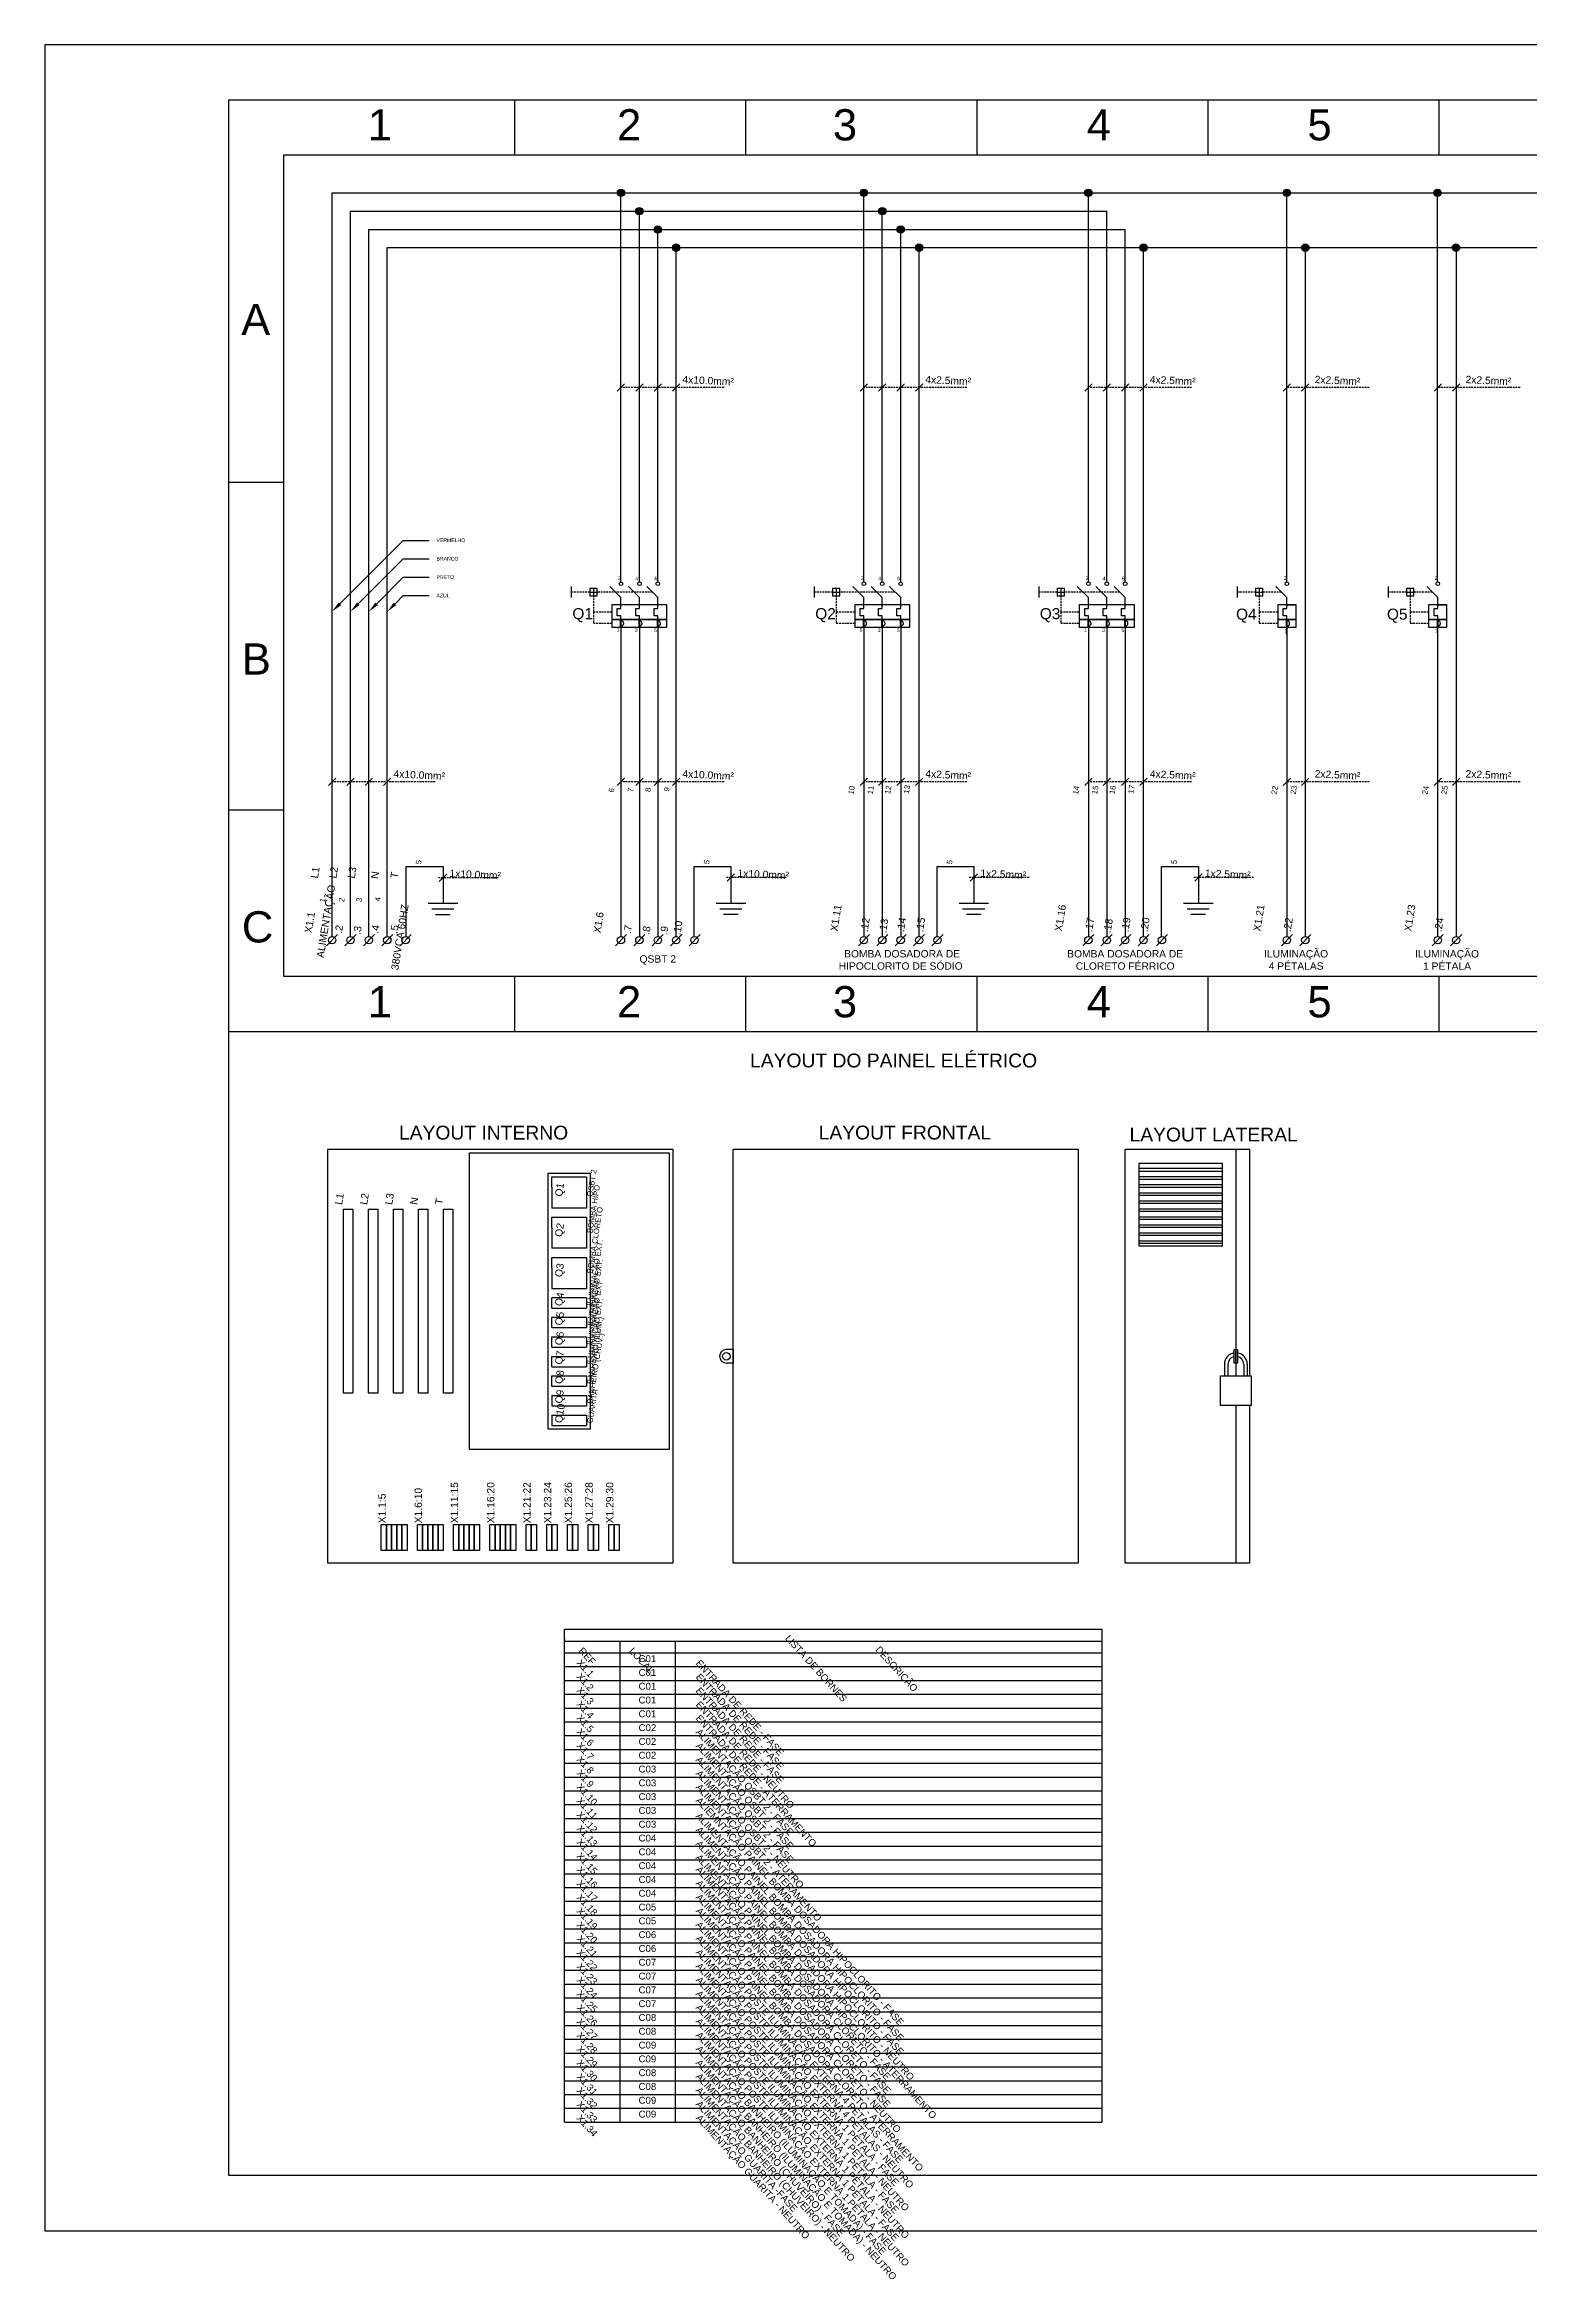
# Model space of a CAD drawing. Header units: millimetres. Extents: x 100 to 940, y 87 to 694.
# Drawn here: x 100 to 503, y 87 to 694 of the extents above; entities that cross this region are included whole.
import ezdxf
from ezdxf import colors
from ezdxf.entities.mleader import LeaderData, LeaderLine
from ezdxf.enums import TextEntityAlignment as Align
from ezdxf.math import Vec2, Vec3

# ---------------------------------------------------------------- set-up
doc = ezdxf.new("R2010")
doc.units = ezdxf.units.MM
doc.linetypes.add('DASHED', pattern=[0.75, 0.5, -0.25])
doc.styles.add('Annotative', font='arial.ttf')
doc.styles.add('Notes', font='arial.ttf', dxfattribs={"height": 3})

msp = doc.modelspace()

# ---------------------------------------------------------------- hatches: boundary and pattern name
h = msp.add_hatch(color=256)
h.dxf.hatch_style = 1
h.paths.add_polyline_path([(257.59, 653.7, 1), (255.59, 653.7, 1)])
h = msp.add_hatch(color=256)
h.dxf.hatch_style = 1
h.paths.add_polyline_path([(262.59, 648.7, 1), (260.59, 648.7, 1)])
h = msp.add_hatch(color=256)
h.dxf.hatch_style = 1
h.paths.add_polyline_path([(323.59, 653.7, 1), (321.59, 653.7, 1)])
h = msp.add_hatch(color=256)
h.dxf.hatch_style = 1
h.paths.add_polyline_path([(328.59, 648.7, 1), (326.59, 648.7, 1)])
h = msp.add_hatch(color=256)
h.dxf.hatch_style = 1
h.paths.add_polyline_path([(384.59, 653.7, 1), (382.59, 653.7, 1)])
h = msp.add_hatch(color=256)
h.dxf.hatch_style = 1
h.paths.add_polyline_path([(438.53, 653.7, 1), (436.53, 653.7, 1)])
h = msp.add_hatch(color=256)
h.dxf.hatch_style = 1
h.paths.add_polyline_path([(479.47, 653.7, 1), (477.47, 653.7, 1)])
h = msp.add_hatch(color=256)
h.dxf.hatch_style = 1
h.paths.add_polyline_path([(267.59, 643.7, 1), (265.59, 643.7, 1)])
h = msp.add_hatch(color=256)
h.dxf.hatch_style = 1
h.paths.add_polyline_path([(333.59, 643.7, 1), (331.59, 643.7, 1)])
h = msp.add_hatch(color=256)
h.dxf.hatch_style = 1
h.paths.add_polyline_path([(272.59, 638.8, 1), (270.59, 638.8, 1)])
h = msp.add_hatch(color=256)
h.dxf.hatch_style = 1
h.paths.add_polyline_path([(338.59, 638.8, 1), (336.59, 638.8, 1)])
h = msp.add_hatch(color=256)
h.dxf.hatch_style = 1
h.paths.add_polyline_path([(399.59, 638.8, 1), (397.59, 638.8, 1)])
h = msp.add_hatch(color=256)
h.dxf.hatch_style = 1
h.paths.add_polyline_path([(443.53, 638.8, 1), (441.53, 638.8, 1)])
h = msp.add_hatch(color=256)
h.dxf.hatch_style = 1
h.paths.add_polyline_path([(484.47, 638.8, 1), (482.47, 638.8, 1)])

# ---------------------------------------------------------------- linework, layer by layer
for p, q in [((227.78, 664), (227.78, 679)), ((290.56, 664), (290.56, 679)), ((353.33, 664), (353.33, 679)), ((416.11, 664), (416.11, 679)), ((478.89, 664), (478.89, 679)), ((178.09, 653.7), (683.53, 653.7)), ((178.09, 451.64), (178.09, 653.7)), ((256.59, 547.96), (256.59, 653.7)), ((322.59, 547.96), (322.59, 653.7)), ((383.59, 547.96), (383.59, 653.7)), ((437.53, 547.96), (437.53, 653.7)), ((478.47, 547.96), (478.47, 653.7)), ((183.09, 648.7), (388.59, 648.7)), ((183.09, 451.64), (183.09, 648.7)), ((188.09, 643.7), (393.59, 643.7)), ((188.09, 451.64), (188.09, 643.7)), ((261.59, 547.96), (261.59, 648.7)), ((266.59, 547.96), (266.59, 643.7)), ((327.59, 547.96), (327.59, 648.7)), ((332.59, 547.96), (332.59, 643.7)), ((388.59, 547.96), (388.59, 648.7)), ((393.59, 547.96), (393.59, 643.7)), ((193.09, 451.64), (193.09, 638.8)), ((193.09, 638.8), (688.53, 638.8)), ((271.59, 451.64), (271.59, 638.8)), ((337.59, 451.64), (337.59, 638.8)), ((398.59, 451.64), (398.59, 638.8)), ((442.53, 638.8), (442.53, 451.64)), ((483.53, 638.8), (483.53, 451.64)), ((257.59, 601.83), (255.59, 599.83)), ((262.59, 601.83), (260.59, 599.83)), ((267.59, 601.83), (265.59, 599.83)), ((272.59, 601.83), (270.59, 599.83)), ((323.59, 601.83), (321.59, 599.83)), ((328.59, 601.83), (326.59, 599.83)), ((333.59, 601.83), (331.59, 599.83)), ((338.59, 601.83), (336.59, 599.83)), ((384.59, 601.83), (382.59, 599.83)), ((389.59, 601.83), (387.59, 599.83)), ((394.59, 601.83), (392.59, 599.83)), ((399.59, 601.83), (397.59, 599.83)), ((438.53, 601.83), (436.53, 599.83)), ((443.53, 601.83), (441.53, 599.83)), ((479.53, 601.83), (477.53, 599.83)), ((484.53, 601.83), (482.53, 599.83)), ((165, 575), (150, 575)), ((243.09, 546.72), (243.09, 543.72)), ((256.59, 543.72), (253.59, 546.72)), ((261.59, 543.72), (258.59, 546.72)), ((266.59, 543.72), (263.59, 546.72)), ((309.09, 546.72), (309.09, 543.72)), ((322.59, 543.72), (319.59, 546.72)), ((327.59, 543.72), (324.59, 546.72)), ((332.59, 543.72), (329.59, 546.72)), ((370.09, 546.72), (370.09, 543.72)), ((383.59, 543.72), (380.59, 546.72)), ((388.59, 543.72), (385.59, 546.72)), ((393.59, 543.72), (390.59, 546.72)), ((424.03, 546.72), (424.03, 543.72)), ((437.53, 543.72), (434.53, 546.72)), ((465.03, 546.72), (465.03, 543.72)), ((478.53, 543.72), (475.53, 546.72)), ((248.09, 545.22), (250.09, 545.22)), ((249.09, 546.22), (249.09, 544.22)), ((255.59, 538.72), (255.59, 540.72)), ((255.59, 540.72), (256.59, 540.71)), ((256.59, 541.72), (256.59, 543.72)), ((256.59, 540.71), (256.59, 541.72)), ((260.59, 538.72), (260.59, 540.72)), ((260.59, 540.72), (261.59, 540.72)), ((261.59, 541.72), (261.59, 543.72)), ((261.59, 540.72), (261.59, 541.72)), ((265.59, 538.72), (265.59, 540.72)), ((265.59, 540.72), (266.59, 540.72)), ((266.59, 541.72), (266.59, 543.72)), ((266.59, 540.72), (266.59, 541.72)), ((314.09, 545.22), (316.09, 545.22)), ((315.09, 546.22), (315.09, 544.22)), ((321.59, 538.72), (321.59, 540.72)), ((321.59, 540.72), (322.59, 540.71)), ((322.59, 541.72), (322.59, 543.72)), ((322.59, 540.71), (322.59, 541.72)), ((326.59, 538.72), (326.59, 540.72)), ((326.59, 540.72), (327.59, 540.72)), ((327.59, 541.72), (327.59, 543.72)), ((327.59, 540.72), (327.59, 541.72)), ((331.59, 538.72), (331.59, 540.72)), ((331.59, 540.72), (332.59, 540.72)), ((332.59, 541.72), (332.59, 543.72)), ((332.59, 540.72), (332.59, 541.72)), ((375.09, 545.22), (377.09, 545.22)), ((376.09, 546.22), (376.09, 544.22)), ((382.59, 538.72), (382.59, 540.72)), ((382.59, 540.72), (383.59, 540.71)), ((383.59, 541.72), (383.59, 543.72)), ((383.59, 540.71), (383.59, 541.72)), ((387.59, 538.72), (387.59, 540.72)), ((387.59, 540.72), (388.59, 540.72)), ((388.59, 541.72), (388.59, 543.72)), ((388.59, 540.72), (388.59, 541.72)), ((392.59, 538.72), (392.59, 540.72)), ((392.59, 540.72), (393.59, 540.72)), ((393.59, 541.72), (393.59, 543.72)), ((393.59, 540.72), (393.59, 541.72)), ((429.03, 545.22), (431.03, 545.22)), ((430.03, 546.22), (430.03, 544.22)), ((436.53, 538.72), (436.53, 540.72)), ((436.53, 540.72), (437.53, 540.71)), ((437.53, 541.72), (437.53, 543.72)), ((437.53, 540.71), (437.53, 541.72)), ((437.53, 541.72), (440.03, 541.72)), ((470.03, 545.22), (472.03, 545.22)), ((471.03, 546.22), (471.03, 544.22)), ((477.53, 538.72), (477.53, 540.72)), ((477.53, 540.72), (478.53, 540.71)), ((478.53, 541.72), (478.53, 543.72)), ((478.53, 540.71), (478.53, 541.72)), ((478.53, 541.72), (481.03, 541.72)), ((256.59, 538.72), (255.59, 538.72)), ((256.59, 537.72), (256.59, 538.72)), ((256.59, 535.72), (256.59, 451.64)), ((261.59, 538.72), (260.59, 538.72)), ((261.59, 537.72), (261.59, 538.72)), ((261.59, 535.72), (261.59, 451.64)), ((266.59, 538.72), (265.59, 538.72)), ((266.59, 537.72), (266.59, 538.72)), ((266.59, 535.72), (266.59, 451.64)), ((322.59, 538.72), (321.59, 538.72)), ((322.59, 537.72), (322.59, 538.72)), ((322.59, 535.72), (322.59, 533.72)), ((322.59, 535.72), (322.59, 451.64)), ((327.59, 538.72), (326.59, 538.72)), ((327.59, 537.72), (327.59, 538.72)), ((327.59, 535.72), (327.59, 533.72)), ((327.59, 535.72), (327.59, 451.64)), ((332.59, 538.72), (331.59, 538.72)), ((332.59, 537.72), (332.59, 538.72)), ((332.59, 535.72), (332.59, 533.72)), ((332.59, 535.72), (332.59, 451.64)), ((383.59, 538.72), (382.59, 538.72)), ((383.59, 537.72), (383.59, 538.72)), ((383.59, 535.72), (383.59, 533.72)), ((383.59, 535.72), (383.59, 451.64)), ((388.59, 538.72), (387.59, 538.72)), ((388.59, 537.72), (388.59, 538.72)), ((388.59, 535.72), (388.59, 533.72)), ((388.59, 535.72), (388.59, 451.64)), ((393.59, 538.72), (392.59, 538.72)), ((393.59, 537.72), (393.59, 538.72)), ((393.59, 535.72), (393.59, 533.72)), ((393.59, 535.72), (393.59, 451.64)), ((437.53, 538.72), (436.53, 538.72)), ((437.53, 537.72), (437.53, 538.72)), ((437.53, 533.72), (437.53, 535.72)), ((437.53, 535.72), (437.53, 451.64)), ((478.53, 538.72), (477.53, 538.72)), ((478.53, 537.72), (478.53, 538.72)), ((478.53, 451.64), (478.53, 535.72)), ((179.09, 494.68), (177.09, 492.68)), ((184.09, 494.68), (182.09, 492.68)), ((189.09, 494.68), (187.09, 492.68)), ((194.09, 494.68), (192.09, 492.68)), ((257.59, 494.68), (255.59, 492.68)), ((262.59, 494.68), (260.59, 492.68)), ((267.59, 494.68), (265.59, 492.68)), ((272.59, 494.68), (270.59, 492.68)), ((323.59, 494.68), (321.59, 492.68)), ((328.59, 494.68), (326.59, 492.68)), ((333.59, 494.68), (331.59, 492.68)), ((338.59, 494.68), (336.59, 492.68)), ((384.59, 494.68), (382.59, 492.68)), ((389.59, 494.68), (387.59, 492.68)), ((394.59, 494.68), (392.59, 492.68)), ((399.59, 494.68), (397.59, 492.68)), ((438.53, 494.68), (436.53, 492.68)), ((443.53, 494.68), (441.53, 492.68)), ((479.53, 494.68), (477.53, 492.68)), ((484.53, 494.68), (482.53, 492.68)), ((165, 486), (150, 486)), ((183.09, 451.64), (183.09, 483.4)), ((188.09, 451.64), (188.09, 483.4)), ((198.23, 451.65), (198.23, 470.65)), ((198.23, 470.65), (208.23, 470.65)), ((209.23, 468.6), (207.23, 466.6)), ((208.23, 470.65), (208.23, 460.65)), ((276.48, 451.68), (276.48, 470.68)), ((276.48, 470.68), (286.48, 470.68)), ((287.48, 468.63), (285.48, 466.63)), ((286.48, 470.68), (286.48, 460.68)), ((342.48, 451.68), (342.48, 470.68)), ((342.48, 470.68), (352.48, 470.68)), ((353.48, 468.63), (351.48, 466.63)), ((352.48, 470.68), (352.48, 460.68)), ((403.48, 451.68), (403.48, 470.68)), ((403.48, 470.68), (413.48, 470.68)), ((414.48, 468.63), (412.48, 466.63)), ((413.48, 470.68), (413.48, 460.68)), ((204.23, 460.65), (212.23, 460.65)), ((205.18, 459.15), (211.18, 459.15)), ((206.19, 457.65), (210.19, 457.65)), ((282.48, 460.68), (290.48, 460.68)), ((283.43, 459.18), (289.43, 459.18)), ((284.44, 457.68), (288.44, 457.68)), ((348.48, 460.68), (356.48, 460.68)), ((349.43, 459.18), (355.43, 459.18)), ((350.44, 457.68), (354.44, 457.68)), ((409.48, 460.68), (417.48, 460.68)), ((410.43, 459.18), (416.43, 459.18)), ((411.44, 457.68), (415.44, 457.68)), ((176.59, 449.14), (179.59, 452.14)), ((181.59, 449.14), (184.59, 452.14)), ((186.59, 449.14), (189.59, 452.14)), ((191.59, 449.14), (194.59, 452.14)), ((196.59, 449.14), (199.59, 452.14)), ((255.09, 449.14), (258.09, 452.14)), ((260.09, 449.14), (263.09, 452.14)), ((265.09, 449.14), (268.09, 452.14)), ((270.09, 449.14), (273.09, 452.14)), ((275.09, 449.14), (278.09, 452.14)), ((321.09, 449.14), (324.09, 452.14)), ((326.09, 449.14), (329.09, 452.14)), ((331.09, 449.14), (334.09, 452.14)), ((336.09, 449.14), (339.09, 452.14)), ((341.09, 449.14), (344.09, 452.14)), ((382.09, 449.14), (385.09, 452.14)), ((387.09, 449.14), (390.09, 452.14)), ((392.09, 449.14), (395.09, 452.14)), ((397.09, 449.14), (400.09, 452.14)), ((402.09, 449.14), (405.09, 452.14)), ((436.03, 449.14), (439.03, 452.14)), ((441.03, 449.14), (444.03, 452.14)), ((477.03, 449.14), (480.03, 452.14)), ((482.03, 449.14), (485.03, 452.14)), ((227.78, 425.74), (227.78, 440.74)), ((290.56, 425.74), (290.56, 440.74)), ((353.33, 425.74), (353.33, 440.74)), ((416.11, 425.74), (416.11, 440.74)), ((478.89, 425.74), (478.89, 440.74)), ((165, 425.74), (150, 425.74)), ((730, 425.74), (165, 425.74)), ((423.65, 393.82), (423.65, 332.3)), ((237.84, 386.3), (247.21, 386.3)), ((237.84, 383.49), (237.84, 386.3)), ((237.84, 383.49), (237.84, 377.86)), ((247.21, 386.3), (247.21, 383.49)), ((247.21, 383.49), (247.21, 377.86)), ((419.9, 388.56), (397.37, 388.56)), ((397.37, 387.89), (419.9, 387.89)), ((397.37, 386.38), (419.9, 386.38)), ((397.37, 385.71), (419.9, 385.71)), ((397.37, 384.21), (419.9, 384.21)), ((397.37, 383.53), (419.9, 383.53)), ((247.21, 377.86), (237.84, 377.86)), ((397.37, 382.03), (419.9, 382.03)), ((397.37, 381.35), (419.9, 381.35)), ((397.37, 379.85), (419.9, 379.85)), ((397.37, 379.17), (419.9, 379.17)), ((397.37, 377.67), (419.9, 377.67)), ((397.37, 377), (419.9, 377)), ((237.84, 375.36), (247.21, 375.36)), ((237.84, 372.55), (237.84, 375.36)), ((237.84, 372.55), (237.84, 366.93)), ((247.21, 375.36), (247.21, 372.55)), ((247.21, 372.55), (247.21, 366.93)), ((397.37, 375.5), (419.9, 375.5)), ((397.37, 374.82), (419.9, 374.82)), ((397.37, 373.32), (419.9, 373.32)), ((397.37, 372.64), (419.9, 372.64)), ((397.37, 371.14), (419.9, 371.14)), ((397.37, 370.46), (419.9, 370.46)), ((247.21, 366.93), (237.84, 366.93)), ((237.84, 364.43), (247.21, 364.43)), ((237.84, 361.61), (237.84, 364.43)), ((247.21, 364.43), (247.21, 361.61)), ((397.37, 368.96), (419.9, 368.96)), ((397.37, 368.29), (419.9, 368.29)), ((237.84, 361.61), (237.84, 355.99)), ((247.21, 361.61), (247.21, 355.99)), ((237.84, 355.99), (247.21, 355.99)), ((247.21, 353.49), (237.84, 353.49)), ((237.84, 350.68), (237.84, 353.49)), ((247.21, 353.49), (247.21, 350.68)), ((237.84, 350.68), (247.21, 350.68)), ((237.84, 348.18), (247.21, 348.18)), ((237.84, 345.36), (237.84, 348.18)), ((247.21, 348.18), (247.21, 345.36)), ((237.84, 345.36), (247.21, 345.36)), ((237.84, 342.86), (247.21, 342.86)), ((237.84, 340.05), (237.84, 342.86)), ((237.84, 340.05), (247.21, 340.05)), ((247.21, 342.86), (247.21, 340.05)), ((237.84, 337.55), (247.21, 337.55)), ((237.84, 334.74), (237.84, 337.55)), ((237.84, 334.74), (247.21, 334.74)), ((247.21, 337.55), (247.21, 334.74)), ((287.08, 339.41), (285.23, 339.41)), ((287.08, 335.72), (285.23, 335.72)), ((287.08, 339.41), (287.08, 335.72)), ((237.84, 332.24), (247.21, 332.24)), ((237.84, 329.43), (237.84, 332.24)), ((237.84, 329.43), (247.21, 329.43)), ((247.21, 332.24), (247.21, 329.43)), ((237.84, 326.93), (247.21, 326.93)), ((237.84, 326.93), (237.84, 324.11)), ((237.84, 324.11), (247.21, 324.11)), ((247.21, 326.93), (247.21, 324.11)), ((423.65, 324.23), (423.65, 281.32)), ((237.84, 321.61), (247.21, 321.61)), ((237.84, 321.61), (237.84, 318.8)), ((237.84, 318.8), (247.21, 318.8)), ((247.21, 321.61), (247.21, 318.8)), ((241.28, 129.5), (241.28, 263.47)), ((241.28, 263.47), (387.29, 263.47)), ((387.29, 263.47), (387.29, 129.5)), ((241.28, 260.21), (387.29, 260.21)), ((241.28, 257), (387.29, 257)), ((256.28, 260.21), (256.28, 129.5)), ((271.28, 260.21), (271.28, 129.5)), ((241.28, 253.25), (387.29, 253.25)), ((241.28, 249.5), (387.29, 249.5)), ((241.28, 245.75), (387.29, 245.75)), ((241.28, 242), (387.29, 242)), ((241.28, 238.25), (387.29, 238.25)), ((241.28, 234.5), (387.29, 234.5)), ((241.28, 230.75), (387.29, 230.75)), ((241.28, 227), (387.29, 227)), ((241.28, 223.25), (387.29, 223.25)), ((241.28, 219.5), (387.29, 219.5)), ((241.28, 215.75), (387.29, 215.75)), ((241.28, 212), (387.29, 212)), ((241.28, 208.25), (387.29, 208.25)), ((241.28, 204.5), (387.29, 204.5)), ((241.28, 200.75), (387.29, 200.75)), ((241.28, 197), (387.29, 197)), ((241.28, 193.25), (387.29, 193.25)), ((241.28, 189.5), (387.29, 189.5)), ((241.28, 185.75), (387.29, 185.75)), ((241.28, 182), (387.29, 182)), ((241.28, 178.25), (387.29, 178.25)), ((241.28, 174.5), (387.29, 174.5)), ((241.28, 170.75), (387.29, 170.75)), ((241.28, 167), (387.29, 167)), ((241.28, 163.25), (387.29, 163.25)), ((241.28, 159.5), (387.29, 159.5)), ((241.28, 155.75), (387.29, 155.75)), ((241.28, 152), (387.29, 152)), ((241.28, 152), (387.29, 152)), ((241.28, 148.25), (387.29, 148.25)), ((241.28, 144.5), (387.29, 144.5)), ((241.28, 140.75), (387.29, 140.75)), ((241.28, 137), (387.29, 137)), ((241.28, 133.25), (387.29, 133.25)), ((241.28, 129.5), (387.29, 129.5))]:
    msp.add_line(p, q)
at = {"linetype": 'DASHED'}
for p, q in [((284.6, 600.83), (256.59, 600.83)), ((350.6, 600.83), (322.59, 600.83)), ((411.6, 600.83), (383.59, 600.83)), ((459.89, 600.83), (437.53, 600.83)), ((500.89, 600.83), (478.53, 600.83)), ((248.09, 545.22), (243.09, 545.22)), ((249.09, 544.22), (249.09, 536.72)), ((265.09, 545.22), (250.09, 545.22)), ((314.09, 545.22), (309.09, 545.22)), ((315.09, 544.22), (315.09, 536.72)), ((331.09, 545.22), (316.09, 545.22)), ((375.09, 545.22), (370.09, 545.22)), ((376.09, 544.22), (376.09, 536.72)), ((392.09, 545.22), (377.09, 545.22)), ((429.03, 545.22), (424.03, 545.22)), ((430.03, 544.22), (430.03, 536.72)), ((436.03, 545.22), (431.03, 545.22)), ((470.03, 545.22), (465.03, 545.22)), ((471.03, 544.22), (471.03, 536.72)), ((477.03, 545.22), (472.03, 545.22)), ((254.09, 539.72), (249.09, 539.72)), ((254.09, 536.72), (249.09, 536.72)), ((320.09, 539.72), (315.09, 539.72)), ((320.09, 536.72), (315.09, 536.72)), ((381.09, 539.72), (376.09, 539.72)), ((381.09, 536.72), (376.09, 536.72)), ((435.03, 539.72), (430.03, 539.72)), ((435.03, 536.72), (430.03, 536.72)), ((476.03, 539.72), (471.03, 539.72)), ((476.03, 536.72), (471.03, 536.72)), ((206.1, 493.68), (178.09, 493.68)), ((284.6, 493.68), (256.59, 493.68)), ((350.6, 493.68), (322.59, 493.68)), ((411.6, 493.68), (383.59, 493.68)), ((459.89, 493.68), (437.53, 493.68)), ((500.89, 493.68), (478.53, 493.68)), ((223.23, 467.6), (206.72, 467.6)), ((301.48, 467.63), (284.98, 467.63)), ((367.48, 467.63), (350.98, 467.63)), ((428.48, 467.63), (411.98, 467.63))]:
    msp.add_line(p, q, dxfattribs=at)
at = {"lineweight": 40}
for p, q in [((256.59, 535.72), (256.59, 537.72)), ((261.59, 535.72), (261.59, 537.72)), ((266.59, 535.72), (266.59, 537.72)), ((322.59, 535.72), (322.59, 537.72)), ((327.59, 535.72), (327.59, 537.72)), ((332.59, 535.72), (332.59, 537.72)), ((383.59, 535.72), (383.59, 537.72)), ((388.59, 535.72), (388.59, 537.72)), ((393.59, 535.72), (393.59, 537.72)), ((437.53, 535.72), (437.53, 537.72)), ((478.53, 535.72), (478.53, 537.72))]:
    msp.add_line(p, q, dxfattribs=at)
at = {"linetype": 'Continuous'}
for p, q in [((420.55, 335.43), (420.55, 332.3)), ((421.51, 335.43), (421.51, 332.3)), ((423.65, 335.72), (423.65, 339.41)), ((425.79, 335.43), (425.79, 332.3)), ((426.75, 335.43), (426.75, 332.3))]:
    msp.add_line(p, q, dxfattribs=at)
for points in [[(100, 100), (940, 100), (940, 693.94), (100, 693.94)], [(150, 679), (925, 679), (925, 115), (150, 115)], [(165, 664), (730, 664), (730, 440.74), (165, 440.74)], [(248.09, 544.22), (250.09, 544.22), (250.09, 546.22), (248.09, 546.22)], [(254.09, 537.72), (269.09, 537.72), (269.09, 541.72), (254.09, 541.72)], [(314.09, 544.22), (316.09, 544.22), (316.09, 546.22), (314.09, 546.22)], [(320.09, 537.72), (335.09, 537.72), (335.09, 541.72), (320.09, 541.72)], [(375.09, 544.22), (377.09, 544.22), (377.09, 546.22), (375.09, 546.22)], [(381.09, 537.72), (396.09, 537.72), (396.09, 541.72), (381.09, 541.72)], [(429.03, 544.22), (431.03, 544.22), (431.03, 546.22), (429.03, 546.22)], [(435.03, 537.72), (440.03, 537.72), (440.03, 541.71), (435.03, 541.72)], [(470.03, 544.22), (472.03, 544.22), (472.03, 546.22), (470.03, 546.22)], [(476.03, 537.72), (481.03, 537.72), (481.03, 541.71), (476.03, 541.72)], [(254.09, 535.72), (269.09, 535.72), (269.09, 537.72), (254.09, 537.72)], [(320.09, 535.72), (335.09, 535.72), (335.09, 537.72), (320.09, 537.72)], [(381.09, 535.72), (396.09, 535.72), (396.09, 537.72), (381.09, 537.72)], [(435.03, 535.72), (440.03, 535.72), (440.03, 537.72), (435.03, 537.72)], [(476.03, 535.72), (481.03, 535.72), (481.03, 537.72), (476.03, 537.72)], [(176.9, 393.82), (270.65, 393.82), (270.65, 281.32), (176.9, 281.32)], [(215.4, 392.82), (269.65, 392.82), (269.65, 312.28), (215.4, 312.28)], [(287.08, 393.82), (380.83, 393.82), (380.83, 281.32), (287.08, 281.32)], [(397.37, 390.06), (419.9, 390.06), (419.9, 367.54), (397.37, 367.54)], [(236.84, 387.3), (248.21, 387.3), (248.21, 317.8), (236.84, 317.8)], [(181.2, 377.55), (183.7, 377.55), (183.7, 327.55), (181.2, 327.55)], [(188, 377.55), (190.5, 377.55), (190.5, 327.55), (188, 327.55)], [(194.8, 377.55), (197.3, 377.55), (197.3, 327.55), (194.8, 327.55)], [(201.6, 377.55), (204.1, 377.55), (204.1, 327.55), (201.6, 327.55)], [(208.4, 377.55), (210.9, 377.55), (210.9, 327.55), (208.4, 327.55)], [(191.43, 284.83), (191.43, 291.86), (192.84, 291.86), (192.84, 284.83)], [(192.84, 284.83), (192.84, 291.86), (194.24, 291.86), (194.24, 284.83)], [(194.24, 284.83), (194.24, 291.86), (195.65, 291.86), (195.65, 284.83)], [(195.65, 284.83), (195.65, 291.86), (197.06, 291.86), (197.06, 284.83)], [(197.06, 284.83), (197.06, 291.86), (198.46, 291.86), (198.46, 284.83)], [(201.27, 284.83), (201.27, 291.86), (202.68, 291.86), (202.68, 284.83)], [(202.68, 284.83), (202.68, 291.86), (204.09, 291.86), (204.09, 284.83)], [(204.09, 284.83), (204.09, 291.86), (205.49, 291.86), (205.49, 284.83)], [(205.49, 284.83), (205.49, 291.86), (206.9, 291.86), (206.9, 284.83)], [(206.9, 284.83), (206.9, 291.86), (208.31, 291.86), (208.31, 284.83)], [(211.12, 284.83), (211.12, 291.86), (212.52, 291.86), (212.52, 284.83)], [(212.52, 284.83), (212.52, 291.86), (213.93, 291.86), (213.93, 284.83)], [(213.93, 284.83), (213.93, 291.86), (215.34, 291.86), (215.34, 284.83)], [(215.34, 284.83), (215.34, 291.86), (216.74, 291.86), (216.74, 284.83)], [(216.74, 284.83), (216.74, 291.86), (218.15, 291.86), (218.15, 284.83)], [(220.96, 284.83), (220.96, 291.86), (222.37, 291.86), (222.37, 284.83)], [(222.37, 284.83), (222.37, 291.86), (223.77, 291.86), (223.77, 284.83)], [(223.77, 284.83), (223.77, 291.86), (225.18, 291.86), (225.18, 284.83)], [(225.18, 284.83), (225.18, 291.86), (226.59, 291.86), (226.59, 284.83)], [(226.59, 284.83), (226.59, 291.86), (227.99, 291.86), (227.99, 284.83)], [(230.81, 284.83), (230.81, 291.86), (232.21, 291.86), (232.21, 284.83)], [(232.21, 284.83), (232.21, 291.86), (233.62, 291.86), (233.62, 284.83)], [(236.43, 284.83), (236.43, 291.86), (237.84, 291.86), (237.84, 284.83)], [(237.84, 284.83), (237.84, 291.86), (239.24, 291.86), (239.24, 284.83)], [(242.06, 284.83), (242.06, 291.86), (243.46, 291.86), (243.46, 284.83)], [(243.46, 284.83), (243.46, 291.86), (244.87, 291.86), (244.87, 284.83)], [(247.68, 284.83), (247.68, 291.86), (249.09, 291.86), (249.09, 284.83)], [(249.09, 284.83), (249.09, 291.86), (250.49, 291.86), (250.49, 284.83)], [(253.31, 284.83), (253.31, 291.86), (254.71, 291.86), (254.71, 284.83)], [(254.71, 284.83), (254.71, 291.86), (256.12, 291.86), (256.12, 284.83)]]:
    msp.add_lwpolyline(points, close=True)
msp.add_lwpolyline([(427.41, 324.23), (427.41, 281.32), (393.62, 281.32), (393.62, 393.82), (427.41, 393.82), (427.41, 332.3)])
for points in [[(423.2, 339.41), (424.11, 339.41), (424.11, 335.72), (423.2, 335.72)], [(419.51, 332.3), (427.79, 332.3), (427.79, 324.23), (419.51, 324.23)]]:
    msp.add_lwpolyline(points, close=True, dxfattribs=at)
for centre, radius in [((256.59, 653.7), 1), ((261.59, 648.7), 1), ((322.59, 653.7), 1), ((327.59, 648.7), 1), ((383.59, 653.7), 1), ((437.53, 653.7), 1), ((478.47, 653.7), 1), ((266.59, 643.7), 1), ((332.59, 643.7), 1), ((271.59, 638.8), 1), ((337.59, 638.8), 1), ((398.59, 638.8), 1), ((442.53, 638.8), 1), ((483.47, 638.8), 1), ((256.59, 547.46), 0.5), ((261.59, 547.46), 0.5), ((266.59, 547.46), 0.5), ((322.59, 547.46), 0.5), ((327.59, 547.46), 0.5), ((332.59, 547.46), 0.5), ((383.59, 547.46), 0.5), ((388.59, 547.46), 0.5), ((393.59, 547.46), 0.5), ((437.53, 547.46), 0.5), ((478.53, 547.46), 0.5), ((178.09, 450.64), 1), ((183.09, 450.64), 1), ((188.09, 450.64), 1), ((193.09, 450.64), 1), ((198.09, 450.64), 1), ((256.59, 450.64), 1), ((261.59, 450.64), 1), ((266.59, 450.64), 1), ((271.59, 450.64), 1), ((276.59, 450.64), 1), ((322.59, 450.64), 1), ((327.59, 450.64), 1), ((332.59, 450.64), 1), ((337.59, 450.64), 1), ((342.59, 450.64), 1), ((383.59, 450.64), 1), ((388.59, 450.64), 1), ((393.59, 450.64), 1), ((398.59, 450.64), 1), ((403.59, 450.64), 1), ((437.53, 450.64), 1), ((442.53, 450.64), 1), ((478.53, 450.64), 1), ((483.53, 450.64), 1), ((285.23, 337.57), 1.01)]:
    msp.add_circle(centre, radius)
for centre, radius, start, end in [((256.59, 536.72), 0.75, 270, 90), ((261.59, 536.72), 0.75, 270, 90), ((266.59, 536.72), 0.75, 270, 90), ((322.59, 536.72), 0.75, 270, 90), ((327.59, 536.72), 0.75, 270, 90), ((332.59, 536.72), 0.75, 270, 90), ((383.59, 536.72), 0.75, 270, 90), ((388.59, 536.72), 0.75, 270, 90), ((393.59, 536.72), 0.75, 270, 90), ((437.53, 536.72), 0.75, 270, 90), ((478.53, 536.72), 0.75, 270, 90), ((285.23, 337.57), 1.84, 90, 270)]:
    msp.add_arc(centre, radius, start, end)
for radius, start, end in [(3.1, 98.46306, 180), (2.14, 102.30979, 180), (3.1, 0, 81.53694), (2.14, 0, 77.69021)]:
    msp.add_arc((423.65, 335.43), radius, start, end, dxfattribs=at)
for p in [(183.09, 450.64), (188.09, 450.64), (261.59, 450.64), (266.59, 450.64), (388.59, 450.64), (393.59, 450.64), (241.28, 260.75), (241.28, 260.75)]:
    msp.add_point(p)

# ---------------------------------------------------------------- texts
at = {"style": 'Notes'}
for s, height, p in [('1', 8.48, (187.8, 667.93)), ('2', 8.48, (255.51, 667.93)), ('3', 8.48, (314.16, 667.93)), ('4', 8.48, (383.17, 667.93)), ('5', 8.48, (443.11, 667.93)), ('A', 8.48, (153.39, 615.03)), ('2', 1, (255.83, 548.52)), ('4', 1, (260.47, 548.38)), ('6', 1, (265.68, 548.38)), ('2', 1, (321.83, 548.52)), ('4', 1, (326.47, 548.38)), ('6', 1, (331.68, 548.38)), ('2', 1, (382.83, 548.52)), ('4', 1, (387.47, 548.38)), ('6', 1, (392.68, 548.38)), ('2', 1, (436.69, 548.53)), ('2', 1, (477.69, 548.53)), ('Q1', 3, (243.38, 537.85)), ('Q2', 3, (309.38, 537.85)), ('Q3', 3, (370.38, 537.85)), ('Q4', 3, (423.72, 537.71)), ('Q5', 3, (464.72, 537.71)), ('1', 1, (255.4, 534.47)), ('3', 1, (260.34, 534.34)), ('5', 1, (265.55, 534.34)), ('1', 1, (321.4, 534.47)), ('3', 1, (326.34, 534.34)), ('5', 1, (331.55, 534.34)), ('1', 1, (382.4, 534.47)), ('3', 1, (387.34, 534.34)), ('5', 1, (392.55, 534.34)), ('1', 1, (436.84, 534.19)), ('1', 1, (477.84, 534.19)), ('B', 8.48, (153.57, 522.79)), ('C', 8.48, (153.57, 450.01)), ('1', 8.48, (187.8, 429.67)), ('2', 8.48, (255.51, 429.67)), ('3', 8.48, (314.16, 429.67)), ('4', 8.48, (383.17, 429.67)), ('5', 8.48, (443.11, 429.67)), ('C01', 1.875, (261.37, 254.49)), ('C01', 1.875, (261.37, 250.74)), ('C01', 1.875, (261.37, 246.99)), ('C01', 1.875, (261.37, 243.24)), ('C01', 1.875, (261.37, 239.49)), ('C02', 1.875, (261.37, 235.74)), ('C02', 1.875, (261.37, 231.99)), ('C02', 1.875, (261.37, 228.24)), ('C03', 1.875, (261.37, 224.49)), ('C03', 1.875, (261.37, 220.74)), ('C03', 1.875, (261.37, 216.99)), ('C03', 1.875, (261.37, 213.24)), ('C03', 1.875, (261.37, 209.49)), ('C04', 1.875, (261.37, 205.74)), ('C04', 1.875, (261.37, 201.99)), ('C04', 1.875, (261.37, 198.24)), ('C04', 1.875, (261.37, 194.49)), ('C04', 1.875, (261.37, 190.74)), ('C05', 1.875, (261.37, 186.99)), ('C05', 1.875, (261.37, 183.24)), ('C06', 1.875, (261.37, 179.49)), ('C06', 1.875, (261.37, 175.74)), ('C07', 1.875, (261.37, 171.99)), ('C07', 1.875, (261.37, 168.24)), ('C07', 1.875, (261.37, 164.49)), ('C07', 1.875, (261.37, 160.74)), ('C08', 1.875, (261.37, 156.99)), ('C08', 1.875, (261.37, 153.24)), ('C09', 1.875, (261.37, 149.49)), ('C09', 1.875, (261.37, 145.74)), ('C08', 1.875, (261.37, 141.99)), ('C08', 1.875, (261.37, 138.24)), ('C09', 1.875, (261.37, 134.49)), ('C09', 1.875, (261.37, 130.74))]:
    msp.add_text(s, height=height, dxfattribs=at).set_placement(p)
for s, height, rotation, style, p in [('4x10.0mm²', 2, 357.27678, 'Notes', (273.25, 602.01)), ('4x2.5mm²', 2, 357.27678, 'Notes', (339.25, 602.01)), ('4x2.5mm²', 2, 357.27678, 'Notes', (400.25, 602.01)), ('2x2.5mm²', 2, 357.27678, 'Notes', (445.04, 602.01)), ('2x2.5mm²', 2, 357.27678, 'Notes', (486.04, 602.01)), ('4x10.0mm²', 2, 357.27678, 'Notes', (194.75, 494.86)), ('4x10.0mm²', 2, 357.27678, 'Notes', (273.25, 494.86)), ('4x2.5mm²', 2, 357.27678, 'Notes', (339.25, 494.86)), ('4x2.5mm²', 2, 357.27678, 'Notes', (400.25, 494.86)), ('2x2.5mm²', 2, 357.27678, 'Notes', (445.04, 494.86)), ('2x2.5mm²', 2, 357.27678, 'Notes', (486.04, 494.86)), ('L1', 2, 80.89904, 'Notes', (174.24, 467.31)), ('L2', 2, 80.89904, 'Notes', (179.24, 467.31)), ('L3', 2, 80.89904, 'Notes', (184.24, 467.31)), ('N', 2, 80.89904, 'Notes', (190.57, 467.17)), ('T', 2, 80.89904, 'Notes', (195.87, 467.31)), ('1x10.0mm²', 2, 357.27678, 'Notes', (209.95, 467.83)), ('1x10.0mm²', 2, 357.27678, 'Notes', (288.21, 467.86)), ('1x2.5mm²', 2, 357.27678, 'Notes', (354.21, 467.86)), ('1x2.5mm²', 2, 357.27678, 'Notes', (415.21, 467.86)), ('Q1', 2, 80.89904, 'Notes', (240.56, 380.84)), ('BOMBA HIPO', 1.5, 80.89904, 'Notes', (248.8, 370.92)), ('QSBT 2', 1.5, 80.89904, 'Notes', (248.8, 380.84)), ('L1', 2, 80.89904, 'Notes', (180.81, 378.63)), ('L2', 2, 80.89904, 'Notes', (187.61, 378.63)), ('L3', 2, 80.89904, 'Notes', (194.41, 378.63)), ('N', 2, 80.89904, 'Notes', (201.21, 378.63)), ('T', 2, 80.89904, 'Notes', (208.01, 378.63)), ('BOMBA CLORETO', 1.5, 80.89904, 'Notes', (248.8, 359.98)), ('Q2', 2, 80.89904, 'Notes', (240.56, 369.91)), ('ILUMINAÇÃO EXT.', 1.5, 80.89904, 'Notes', (248.8, 351.15)), ('Q3', 2, 80.89904, 'Notes', (240.56, 358.97)), ('ILUMINAÇÃO EXT.', 1.5, 80.89904, 'Notes', (248.8, 345.84)), ('Q4', 2, 80.89904, 'Notes', (240.56, 351.09)), ('ILUMINAÇÃO EXT', 1.5, 80.89904, 'Notes', (248.8, 340.53)), ('ILUMINAÇÃO EXT.', 1.5, 80.89904, 'Notes', (248.8, 335.22)), ('Q5', 2, 80.89904, 'Notes', (240.56, 345.84)), ('BANHEIRO (ILUM.)', 1.5, 80.89904, 'Notes', (248.8, 329.9)), ('Q6', 2, 80.89904, 'Notes', (240.56, 340.45)), ('BANHEIRO (CHUV.)', 1.5, 80.89904, 'Notes', (248.8, 324.59)), ('Q7', 2, 80.89904, 'Notes', (240.56, 335.23)), ('Q8', 2, 80.89904, 'Notes', (240.56, 329.94)), ('Q9', 2, 80.89904, 'Notes', (240.56, 324.63)), ('GUARITA', 1.5, 80.89904, 'Notes', (248.8, 319.28)), ('Q10', 2, 80.89904, 'Notes', (240.56, 319.31)), ('X1.1:5', 2, 90, 'Annotative', (192.65, 292.2)), ('X1.6:10', 2, 90, 'Annotative', (202.5, 292.2)), ('X1.11:15', 2, 90, 'Annotative', (212.34, 292.2)), ('X1.16:20', 2, 90, 'Annotative', (222.18, 292.2)), ('X1.21:22', 2, 90, 'Annotative', (232.03, 292.2)), ('X1.23:24', 2, 90, 'Annotative', (237.65, 292.2)), ('X1.25:26', 2, 90, 'Annotative', (243.28, 292.2)), ('X1.27:28', 2, 90, 'Annotative', (248.9, 292.2)), ('X1.29:30', 2, 90, 'Annotative', (254.53, 292.2)), ('LISTA DE BORNES', 1.875, 312.16458, 'Notes', (301.07, 260.84)), ('X1.1', 1.875, 312.16458, 'Notes', (244.39, 254.18)), ('REF.', 1.875, 312.16458, 'Notes', (244.94, 257.42)), ('LOCAL.', 1.875, 312.16458, 'Notes', (258.65, 257.42)), ('ENTRADA DE REDE - FASE', 1.875, 312.16458, 'Notes', (276.77, 254.08)), ('DESCRIÇÃO', 1.875, 312.16458, 'Notes', (325.59, 257.76)), ('X1.2', 1.875, 312.16458, 'Notes', (244.39, 250.43)), ('ENTRADA DE REDE - FASE', 1.875, 312.16458, 'Notes', (276.77, 250.33)), ('X1.3', 1.875, 312.16458, 'Notes', (244.39, 246.68)), ('X1.4', 1.875, 312.16458, 'Notes', (244.39, 242.93)), ('ENTRADA DE REDE - FASE', 1.875, 312.16458, 'Notes', (276.77, 246.58)), ('ENTRADA DE REDE - NEUTRO', 1.875, 312.16458, 'Notes', (276.77, 242.83)), ('X1.5', 1.875, 312.16458, 'Notes', (244.39, 239.18)), ('ENTRADA DE REDE - ATERRAMENTO', 1.875, 312.16458, 'Notes', (276.77, 239.14)), ('X1.6', 1.875, 312.16458, 'Notes', (244.39, 235.43)), ('X1.7', 1.875, 312.16458, 'Notes', (244.39, 231.68)), ('ALIMENTAÇÃO QSBT 2 - FASE', 1.875, 312.16458, 'Notes', (276.77, 235.33)), ('ALIMENTAÇÃO QSBT 2 - FASE', 1.875, 312.16458, 'Notes', (276.77, 231.58)), ('X1.8', 1.875, 312.16458, 'Notes', (244.39, 227.93)), ('X1.9', 1.875, 312.16458, 'Notes', (244.39, 224.18)), ('ALIMENTAÇÃO QSBT 2 - FASE', 1.875, 312.16458, 'Notes', (276.77, 227.83)), ('ALIMENTAÇÃO QSBT 2 - NEUTRO', 1.875, 312.16458, 'Notes', (276.77, 224.08)), ('X1.10', 1.875, 312.16458, 'Notes', (244.39, 220.43)), ('ALIMENTAÇÃO QSBT 2 - ATERAMENTO', 1.875, 312.16458, 'Notes', (276.77, 220.39)), ('X1.11', 1.875, 312.16458, 'Notes', (244.39, 216.68)), ('X1:12', 1.875, 312.16458, 'Notes', (244.39, 212.93)), ('ALIEMNTAÇÃO PAINEL BOMBA DOSADORA HIPOCLORITO - FASE', 1.875, 312.16458, 'Notes', (276.77, 216.75)), ('ALIMENTAÇÃO PAINEL BOMBA DOSADORA HIPOCLORITO - FASE', 1.875, 312.16458, 'Notes', (276.77, 212.51)), ('X1.13', 1.875, 312.16458, 'Notes', (244.39, 209.18)), ('X1.14', 1.875, 312.16458, 'Notes', (244.39, 205.43)), ('ALIMENTAÇÃO PAINEL BOMBA DOSADORA HIPOCLORITO - FASE', 1.875, 312.16458, 'Notes', (276.77, 208.76)), ('X1.15', 1.875, 312.16458, 'Notes', (244.39, 201.68)), ('ALIMENTAÇÃO PAINEL BOMBA DOSADORA HIPOCLORITO - NEUTRO', 1.875, 312.16458, 'Notes', (276.77, 205.01)), ('ALIMENTAÇÃO PAINEL BOMBA DOSADORA HIPOCLORITO - ATERRAMENTO', 1.875, 312.16458, 'Notes', (276.77, 201.26)), ('X1.16', 1.875, 312.16458, 'Notes', (244.39, 197.93)), ('X1.17', 1.875, 312.16458, 'Notes', (244.39, 194.18)), ('ALIMENTAÇÃO PAINEL BOMBA DOSADORA CLORETO - FASE', 1.875, 312.16458, 'Notes', (276.77, 198)), ('ALIMENTAÇÃO PAINEL BOMBA DOSADORA CLORETO - FASE', 1.875, 312.16458, 'Notes', (276.77, 194.25)), ('X1.18', 1.875, 312.16458, 'Notes', (244.39, 190.43)), ('ALIMENTAÇÃO PAINEL BOMBA DOSADORA CLORETO - FASE', 1.875, 312.16458, 'Notes', (276.77, 190.5)), ('X1.19', 1.875, 312.16458, 'Notes', (244.39, 186.68)), ('X1.20', 1.875, 312.16458, 'Notes', (244.39, 182.93)), ('ALIMENTAÇÃO PAINEL BOMBA DOSADORA CLORETO - NEUTRO', 1.875, 312.16458, 'Notes', (276.77, 186.75)), ('ALIMENTAÇÃO PAINEL BOMBA DOSADORA CLORETO - ATERRAMENTO', 1.875, 312.16458, 'Notes', (276.77, 183)), ('X1.21', 1.875, 312.16458, 'Notes', (244.39, 179.18)), ('X1.22', 1.875, 312.16458, 'Notes', (244.39, 175.43)), ('ALIMENTAÇÃO POSTE ILUMINAÇÃO EXTERNA 4 PÉTALAS - FASE', 1.875, 312.16458, 'Notes', (276.77, 179.25)), ('ALIMENTAÇÃO POSTE ILUMINAÇÃO EXTERNA 4 PÉTALAS - NEUTRO', 1.875, 312.16458, 'Notes', (276.77, 175.5)), ('X1.23', 1.875, 312.16458, 'Notes', (244.39, 171.68)), ('ALIMENTAÇÃO POSTE ILUMINAÇÃO EXTERNA 1 PÉTALA - FASE', 1.875, 312.16458, 'Notes', (276.77, 171.75)), ('X1.24', 1.875, 312.16458, 'Notes', (244.39, 167.93)), ('X1.25', 1.875, 312.16458, 'Notes', (244.39, 164.18)), ('ALIMENTAÇÃO POSTE ILUMINAÇÃO EXTERNA 1 PÉTALA - NEUTRO', 1.875, 312.16458, 'Notes', (276.77, 168)), ('ALIMENTAÇÃO POSTE ILUMINAÇÃO EXTERNA 1 PÉTALA - FASE', 1.875, 312.16458, 'Notes', (276.77, 164.25)), ('X1.26', 1.875, 312.16458, 'Notes', (244.39, 160.43)), ('ALIMENTAÇÃO POSTE ILUMINAÇÃO EXTERNA 1 PÉTALA - NEUTRO', 1.875, 312.16458, 'Notes', (276.77, 160.5)), ('X1.27', 1.875, 312.16458, 'Notes', (244.39, 156.68)), ('X1.28', 1.875, 312.16458, 'Notes', (244.39, 152.93)), ('ALIMENTAÇÃO POSTE ILUMINAÇÃO EXTERNA 1 PÉTALA - FASE', 1.875, 312.16458, 'Notes', (276.77, 156.75)), ('ALIMENTAÇÃO POSTE ILUMINAÇÃO EXTERNA 1 PÉTALA - NEUTRO', 1.875, 312.16458, 'Notes', (276.77, 153)), ('X1.29', 1.875, 312.16458, 'Notes', (244.39, 149.18)), ('X1.30', 1.875, 312.16458, 'Notes', (244.39, 145.43)), ('ALIMENTAÇÃO BANHEIRO (ILUMINAÇÃO E TOMADA) - FASE', 1.875, 312.16458, 'Notes', (276.77, 149.25)), ('ALIMENTAÇÃO BANHEIRO (ILUMINAÇÃO E TOMADA) - NEUTRO', 1.875, 312.16458, 'Notes', (276.77, 145.5)), ('X1.31', 1.875, 312.16458, 'Notes', (244.39, 141.68)), ('ALIMENTAÇÃO BANHEIRO (CHUVEIRO) - FASE', 1.875, 312.16458, 'Notes', (276.77, 141.75)), ('X1.32', 1.875, 312.16458, 'Notes', (244.39, 137.93)), ('X1.33', 1.875, 312.16458, 'Notes', (244.39, 134.18)), ('ALIMENTAÇÃO BANHEIRO (CHUVEIRO) - NEUTRO', 1.875, 312.16458, 'Notes', (276.77, 138)), ('ALIMENTAÇÃO GUARITA -FASE', 1.875, 312.16458, 'Notes', (276.77, 134.25)), ('X1.34', 1.875, 312.16458, 'Notes', (244.39, 130.43)), ('ALIMENTAÇÃO GUARITA - NEUTRO', 1.875, 312.16458, 'Notes', (276.77, 130.5))]:
    msp.add_text(s, height=height, rotation=rotation, dxfattribs=dict(style=style)).set_placement(p)
for s, height, p in [('6', 1.5, (254.74, 491.28)), ('7', 1.5, (259.93, 491.33)), ('8', 1.5, (264.67, 491.37)), ('9', 1.5, (269.76, 491.51)), ('10', 1.5, (319.98, 491.28)), ('11', 1.5, (325.17, 491.33)), ('12', 1.5, (329.92, 491.37)), ('13', 1.5, (335, 491.51)), ('14', 1.5, (380.98, 491.28)), ('15', 1.5, (386.17, 491.33)), ('16', 1.5, (390.92, 491.37)), ('17', 1.5, (396, 491.51)), ('22', 1.5, (434.92, 491.28)), ('23', 1.5, (440.11, 491.33)), ('24', 1.5, (475.92, 491.28)), ('25', 1.5, (481.11, 491.33)), ('5', 1.5, (202.35, 471.72)), ('5', 1.5, (280.61, 471.75)), ('5', 1.5, (346.61, 471.75)), ('5', 1.5, (407.61, 471.75)), ('ALIMENTAÇÃO', 2, (177.39, 455.62)), ('1', 1.5, (176.24, 461.4)), ('2', 1.5, (181.43, 461.45)), ('3', 1.5, (186.17, 461.49)), ('4', 1.5, (191.26, 461.63)), ('X1.1', 2, (172.99, 455.29)), ('380VCA 60HZ', 2, (197.49, 451.3)), ('X1.6', 2, (251.49, 455.29)), ('.10', 2, (273.03, 453.83)), ('X1.11', 2, (315.97, 456.53)), ('.12', 2, (323.91, 454.67)), ('.13', 2, (328.94, 454.4)), ('.14', 2, (333.79, 454.71)), ('.15', 2, (338.97, 454.71)), ('X1.16', 2, (376.97, 456.53)), ('.17', 2, (384.91, 454.67)), ('.18', 2, (389.94, 454.4)), ('.19', 2, (394.79, 454.71)), ('.20', 2, (399.97, 454.71)), ('X1.21', 2, (430.91, 456.53)), ('.22', 2, (438.85, 454.67)), ('X1.23', 2, (471.91, 456.53)), ('.24', 2, (479.85, 454.67)), ('.2', 2, (180.94, 453.43)), ('.3', 2, (185.96, 453.16)), ('.4', 2, (190.81, 453.47)), ('.5', 2, (195.99, 453.47)), ('.7', 2, (259.44, 453.43)), ('.8', 2, (264.46, 453.16)), ('.9', 2, (269.32, 453.13))]:
    msp.add_text(s, height=height, rotation=80.89904, dxfattribs=at).set_placement(p, align=Align.CENTER)
for s, width, gutter_width, insert, char_height, attachment_point, style in [('QSBT 2', 29.7994, 28.38, (266.59, 445.26), 2, 5, 'Annotative'), (' BOMBA DOSADORA DE \\PHIPOCLORITO DE SÓDIO', 55.9943, 28.38, (332.59, 445.26), 2, 5, 'Annotative'), ('BOMBA DOSADORA DE\\PCLORETO FÉRRICO', 55.9943, 28.38, (393.59, 445.26), 2, 5, 'Annotative'), ('ILUMINAÇÃO\\P4 PÉTALAS', 40.6908, 28.38, (440.04, 445.26), 2, 5, 'Annotative'), ('ILUMINAÇÃO\\P1 PÉTALA', 40.6908, 28.38, (481.04, 445.26), 2, 5, 'Annotative'), ('LAYOUT DO PAINEL ELÉTRICO', 141.5358, 15, (291.66, 419.82), 3.75, 1, 'Notes'), ('LAYOUT INTERNO', 141.5358, 15, (196.26, 400.22), 3.75, 1, 'Notes'), ('LAYOUT FRONTAL', 141.5358, 15, (310.3, 400.24), 3.75, 1, 'Notes'), ('LAYOUT LATERAL', 141.5358, 15, (394.78, 399.69), 3.75, 1, 'Notes')]:
    msp.add_mtext_dynamic_manual_height_columns(s, width=width, gutter_width=gutter_width, heights=[0], dxfattribs=dict(insert=insert, char_height=char_height, attachment_point=attachment_point, style=style))

# ---------------------------------------------------------------- leaders
ml = msp.add_multileader_mtext('Standard')
ml.set_content('VERMELHO', color=256, style='Notes')
ml.set_leader_properties()
ml.build(insert=Vec2(0, 0))
ml.multileader.update_dxf_attribs({"dogleg_length": 7, "arrow_head_size": 3})
ctx = ml.context
ctx.base_point, ctx.char_height, ctx.arrow_head_size, ctx.plane_origin = Vec3(204.45, 559.27), 1, 3, Vec3(178.09, 539.91)
notes = []
notes.append((ctx, [(0, (1, 1, 0), (197.45, 559.27), (1, 0), 7, [(0, [(178.09, 539.91)], 0, [])])]))
ctx.mtext.insert, ctx.mtext.flow_direction = Vec3(206.45, 559.78), 5
ml = msp.add_multileader_mtext('Standard')
ml.set_content('BRANCO', color=256, style='Notes')
ml.set_leader_properties()
ml.build(insert=Vec2(0, 0))
ml.multileader.update_dxf_attribs({"dogleg_length": 7, "arrow_head_size": 3})
ctx = ml.context
ctx.base_point, ctx.char_height, ctx.arrow_head_size, ctx.plane_origin = Vec3(204.45, 554.27), 1, 3, Vec3(183.09, 539.91)
notes.append((ctx, [(0, (1, 1, 0), (197.45, 554.27), (1, 0), 7, [(0, [(183.09, 539.91)], 0, [])])]))
ctx.mtext.insert, ctx.mtext.flow_direction = Vec3(206.45, 554.78), 5
ml = msp.add_multileader_mtext('Standard')
ml.set_content('PRETO', color=256, style='Notes')
ml.set_leader_properties()
ml.build(insert=Vec2(0, 0))
ml.multileader.update_dxf_attribs({"dogleg_length": 7, "arrow_head_size": 3})
ctx = ml.context
ctx.base_point, ctx.char_height, ctx.arrow_head_size, ctx.plane_origin = Vec3(204.45, 549.27), 1, 3, Vec3(188.09, 539.91)
notes.append((ctx, [(0, (1, 1, 0), (197.45, 549.27), (1, 0), 7, [(0, [(188.09, 539.91)], 0, [])])]))
ctx.mtext.insert, ctx.mtext.flow_direction = Vec3(206.45, 549.78), 5
ml = msp.add_multileader_mtext('Standard')
ml.set_content('AZUL', color=256, style='Notes')
ml.set_leader_properties()
ml.build(insert=Vec2(0, 0))
ml.multileader.update_dxf_attribs({"dogleg_length": 7, "arrow_head_size": 3})
ctx = ml.context
ctx.base_point, ctx.char_height, ctx.arrow_head_size, ctx.plane_origin = Vec3(204.45, 544.27), 1, 3, Vec3(193.09, 539.91)
notes.append((ctx, [(0, (1, 1, 0), (197.45, 544.27), (1, 0), 7, [(0, [(193.09, 539.91)], 0, [])])]))
ctx.mtext.insert, ctx.mtext.flow_direction = Vec3(206.45, 544.78), 5
for ctx, leaders in notes:
    for number, flags, end, landing, length, lines in leaders:
        leader = LeaderData()
        leader.index, (leader.has_last_leader_line, leader.has_dogleg_vector, leader.attachment_direction) = number, flags
        leader.last_leader_point, leader.dogleg_vector, leader.dogleg_length = Vec3(end), Vec3(landing), length
        for number, points, colour, breaks in lines:
            line = LeaderLine()
            line.index, line.vertices, line.color, line.breaks = number, Vec3.list(points), colors.encode_raw_color(colour), breaks
            leader.lines.append(line)
        ctx.leaders.append(leader)

doc.saveas('drawing.dxf')
